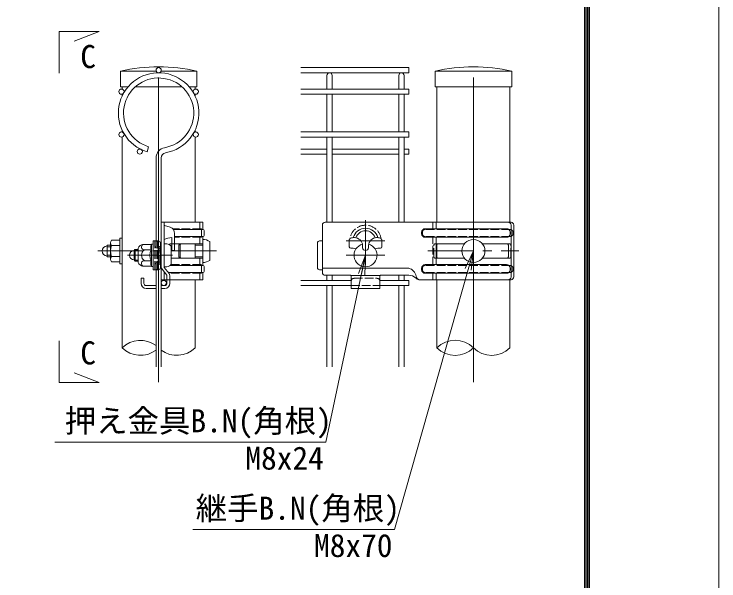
# Model space of a CAD drawing. Units: millimetres, scale not verified. Extents: x -4200 to 4200, y -2970 to 2970.
# Drawn here: x 2730 to 4200, y 500 to 1681 of the extents above; entities that cross this region are included whole.
import ezdxf
from ezdxf.enums import TextEntityAlignment as Align

# ---------------------------------------------------------------- set-up
doc = ezdxf.new("R2010")
doc.units = ezdxf.units.MM
doc.header["$LTSCALE"] = 20
for name, pattern in [('DASHED', [7.5, 6, -1.5]), ('USER1', [50.8, 31.75, -6.35, 6.35, -6.35]), ('USER3', [0.375, 0.225, -0.15])]:
    doc.linetypes.add(name, pattern=pattern)
for name, color, linetype, lineweight in [('0-3_D-STR1', 1, 'Continuous', 18), ('0-5_D-BMK', 2, 'USER1', 13), ('0-6_D-STR2', 7, 'Continuous', 9), ('0-7_D-STR-DIM', 7, 'Continuous', 9), ('0-8_0', 7, 'Continuous', 9), ('0-B_D-STR3', 3, 'Continuous', 13), ('0-C_D-STR-TXT', 7, 'Continuous', 9), ('0-F_D-TTL', 7, 'Continuous', 9)]:
    doc.layers.add(name, color=color, linetype=linetype, lineweight=lineweight)
doc.styles.add('ＭＳ ゴシック', font='')
doc.styles.get('ＭＳ ゴシック').set_extended_font_data('MS Gothic')

# ---------------------------------------------------------------- blocks, each defined once
blk = doc.blocks.new('U42')
at = {"layer": '0-5_D-BMK'}
for p, q in [((-1500, -195.8), (-1500, 426)), ((0, 459.4), (0, -459.4)), ((-1229.5, 140), (-1770.5, 140)), ((-632, 0), (632, 0)), ((-1229.5, -60), (-1770.5, -60))]:
    blk.add_line(p, q, dxfattribs=at)
at = {"layer": '0-B_D-STR3'}
for p, q in [((-2060, 400), (522.4, 400)), ((-517.5, 400), (-517.5, 310)), ((-2100, 360), (-2100, -297.3)), ((460.5, 310), (-670.1, 310)), ((522.4, -360), (522.4, 360)), ((561.1, -360), (561.1, 360)), ((-720, 260), (-720, 240)), ((510.5, 260), (510.5, 240)), ((-2169, 110), (-2169, -230)), ((-2139, 140), (-2100, 140)), ((-1726, 58), (-1726, 160)), ((-1274, 58), (-1274, 160)), ((460.5, 190), (-670.1, 190)), ((-517.5, -190), (-517.5, 190)), ((-490.1, 100), (-124.9, 100)), ((124.9, 100), (465.6, 100)), ((-1706, 38), (-1670, 38)), ((-1540, 46), (-1540, 55.4)), ((-1460, 46), (-1460, 55.4)), ((-1294, 38), (-1330, 38)), ((-510.1, -80), (-510.1, 80)), ((485.6, -80), (485.6, 80)), ((460.5, -190), (-670.1, -190)), ((-490.1, -100), (-124.9, -100)), ((124.9, -100), (465.6, -100)), ((-2100, -260), (-2139, -260)), ((-900, -239.3), (-2100, -239.3)), ((-720, -260), (-720, -240)), ((510.5, -260), (510.5, -240)), ((-1710, -337.3), (-2060, -337.3)), ((-1700, -340), (-1300, -340)), ((-1700, -416.4), (-1700, -347.3)), ((-1300, -416.4), (-1300, -347.3)), ((-1290, -337.3), (-900, -337.3)), ((460.5, -310), (-670.1, -310)), ((-517.5, -400), (-517.5, -310)), ((-1700, -520), (-1700, -416.4)), ((-1300, -416.4), (-1300, -520)), ((-752.3, -400), (522.4, -400)), ((-1700, -520), (-1300, -520))]:
    blk.add_line(p, q, dxfattribs=at)
at = {"layer": '0-B_D-STR3', "linetype": 'DASHED'}
for p, q in [((-563.5, 400), (-563.5, 300)), ((509.5, 300), (-670.1, 300)), ((-710, 260), (-710, 240)), ((509.5, 200), (-670.1, 200)), ((-563.5, -200), (-563.5, 200)), ((549.5, 240), (549.5, 260)), ((-529.5, 100), (-517.5, 100)), ((465.6, 100), (501.8, 100)), ((-549.5, -80), (-549.5, 80)), ((521.8, -80), (521.8, 80)), ((-529.5, -100), (-517.5, -100)), ((465.6, -100), (501.8, -100)), ((-710, -260), (-710, -240)), ((509.5, -200), (-670.1, -200)), ((549.5, -240), (549.5, -260)), ((-1660, -380), (-1340, -380)), ((509.5, -300), (-670.1, -300)), ((-563.5, -400), (-563.5, -300)), ((-1700, -480), (-1300, -480))]:
    blk.add_line(p, q, dxfattribs=at)
at = {"layer": '0-B_D-STR3'}
for points in [[(-517.5, 100), (-490.1, 100), (-487.8, 100)], [(-517.5, -100), (-490.1, -100), (-487.8, -100)]]:
    blk.add_lwpolyline(points, dxfattribs=at)
blk.add_circle((0, 0), 160, dxfattribs=at)
for centre, radius, start, end in [((-2060, 360), 40, 90, 180), ((482.4, 360), 40, 0, 90), ((521.1, 360), 40, 0, 88.20323), ((-1500, 140), 176, 90, 164.83919), ((-1500, 140), 176, 15.16081, 90), ((-670, 260), 50, 90.13848, 180), ((460.5, 260), 50, 0, 90), ((-1500, 140), 140, 90, 161.88318), ((-1500, 140), 140, 18.11682, 90), ((-670, 240), 50, 180, 269.92922), ((460.5, 240), 50, 270, 0), ((-2139, 110), 30, 90, 180), ((-1735.1, 177.8), 20, 297.00649, 344.38101), ((-1659.5, 66.5), 120, 94.96654, 117.99904), ((-1659.5, 66.5), 120, 77.27818, 94.96654), ((-1659.5, 66.5), 120, 354.69271, 77.27818), ((-1340.5, 66.5), 120, 102.72182, 185.30729), ((-1340.5, 66.5), 120, 85.03346, 102.72182), ((-1340.5, 66.5), 120, 62.00096, 85.03346), ((-1264.9, 177.8), 20, 195.61899, 242.99351), ((-490.1, 80), 20, 90, 180), ((465.6, 80), 20, 0, 90), ((-1706, 58), 20, 180, 270), ((-1670, -32), 70, 58.7873, 90), ((-1500, -60), 160, 105.48902, 74.51098), ((-1500, 46), 40, 180, 270), ((-1500, 46), 40, 270, 0), ((-1330, -32), 70, 90, 121.2127), ((-1294, 58), 20, 270, 0), ((-490.1, -80), 20, 180, 270), ((465.6, -80), 20, 270, 0), ((-670, -240), 50, 90.07078, 180), ((460.5, -240), 50, 0, 90), ((-2139, -230), 30, 180, 270), ((-934.3, -375), 140, 9.51023, 75.82145), ((-670, -260), 50, 180, 269.86152), ((460.5, -260), 50, 270, 0), ((-2060, -297.3), 40, 180, 270), ((-1710, -347.3), 10, 0, 90), ((-1290, -347.3), 10, 90, 180), ((-900.1, -477.3), 140, 47.19871, 89.95462), ((-737, -301.2), 100, 227.19871, 261.22936), ((-737, -342), 60, 189.51019, 255.27781), ((482.4, -360), 40, 270, 0), ((521.1, -360), 40, 271.79677, 0)]:
    blk.add_arc(centre, radius, start, end, dxfattribs=at)
at = {"layer": '0-B_D-STR3', "linetype": 'DASHED'}
for centre, radius, start, end in [((-1500, 140), 218.2, 90, 171.45333), ((-1500, 140), 218.2, 8.54667, 90), ((-670, 260), 40, 90.15483, 180), ((509.5, 260), 40, 0, 90), ((-670, 240), 40, 180, 269.92087), ((509.5, 240), 40, 270, 0), ((-529.5, 80), 20, 90, 180), ((501.8, 80), 20, 0, 90), ((-529.5, -80), 20, 180, 270), ((501.8, -80), 20, 270, 0), ((-670, -240), 40, 90.07913, 180), ((-670, -260), 40, 180, 269.84517), ((509.5, -240), 40, 0, 90), ((509.5, -260), 40, 270, 0), ((-1660, -420), 40, 90, 180), ((-1340, -420), 40, 0, 90)]:
    blk.add_arc(centre, radius, start, end, dxfattribs=at)
blk = doc.blocks.new('U45')
at = {"layer": '0-5_D-BMK'}
for p, q in [((-1461.1, 0), (233.1, 0)), ((-1045.4, -60), (-419.6, -60))]:
    blk.add_line(p, q, dxfattribs=at)
at = {"layer": '0-B_D-STR3'}
for p, q in [((-578, 400), (-578, -400)), ((-578, 400), (0, 400)), ((-538, 400), (-538, -222.5)), ((0, 400), (0, 300)), ((-453.1, 329.4), (-531.2, 355.9)), ((6, 300), (-407.5, 300)), ((-392, 244.2), (-392, 6)), ((6, 200), (-392, 200)), ((0, 200), (0, 100)), ((20, 214), (20, 286)), ((-1284, 115.6), (-1284, -115.3)), ((-1154, 150), (-1270, 150)), ((-1154, 180), (-1122, 180)), ((-1154, 150), (-1154, -150)), ((-1122, 180), (-1122, -180)), ((-618, 140), (-690, 140)), ((-690, -260), (-690, 140)), ((-622.2, -230), (-622.2, 110)), ((-588, -230), (-588, 110)), ((-518, 100), (-538, 100)), ((-538, -220), (-538, 100)), ((-441.1, 100), (-432, 100)), ((-432, 186), (-432, 6)), ((-392, 100), (-294.7, 100)), ((-294.7, 100), (0, 100)), ((0, 160), (0, -160)), ((96, 130), (96, -130)), ((-1284, 80), (-1330, 80)), ((-1330, 80), (-1330, -80)), ((-1284, 58.4), (-1330, 58.4)), ((-1154, 75), (-1270, 75)), ((-953, 5), (-953, -125)), ((-898, 7.5), (-952.2, 7.5)), ((-898, 20), (-942.4, 20)), ((-942, -140), (-942, 20)), ((-898, 40), (-898, -160)), ((-814.7, 90), (-832, 90)), ((-712, 90), (-814.7, 90)), ((-812, 14.7), (-717.9, 14.7)), ((-712, 90), (-711.8, 90.6)), ((-712, 90), (-712, 89)), ((-690, 95), (-706, 95)), ((-442, -181.7), (-442, 61.7)), ((-392, 6), (-432, 6)), ((-331.6, 80), (-331.6, -80)), ((-314.7, 80), (-314.7, -80)), ((-106, 80.6), (0, 80.6)), ((-1284, -58.4), (-1330, -58.4)), ((-1284, -80), (-1330, -80)), ((-1154, -75), (-1270, -75)), ((-106, -79.4), (0, -79.4)), ((-1154, -150), (-1270, -150)), ((-898, -127.5), (-952.2, -127.5)), ((-898, -140), (-942.4, -140)), ((-812, -134.7), (-718, -134.7)), ((-441.1, -100), (-294.7, -100)), ((-294.7, -100), (0, -100)), ((0, -200), (0, -100)), ((-814.7, -210), (-832, -210)), ((-712, -210), (-814.7, -210)), ((-712, -210), (-712, -209)), ((-712, -210), (-711.8, -210.6)), ((-690, -215), (-706, -215)), ((-618, -260), (-690, -260)), ((-567, -253.7), (-500.2, -337.3)), ((-518, -220), (-538, -220)), ((-535.8, -228.7), (-469, -312.3)), ((6, -200), (-452.6, -200)), ((20, -214), (20, -286)), ((-818, -380), (-858, -380)), ((-858, -450), (-858, -380)), ((-818, -450), (-818, -380)), ((-498, -343.5), (-498, -450)), ((6, -300), (-478.8, -300)), ((-458, -450), (-458, -343.5)), ((0, -400), (0, -300)), ((-650, -480), (-788, -480)), ((-498, -400), (-578, -400)), ((-528, -480), (-578, -480)), ((-458, -400), (0, -400)), ((-59, -400), (-458, -400)), ((-650, -520), (-788, -520)), ((-528, -520), (-578, -520))]:
    blk.add_line(p, q, dxfattribs=at)
at = {"layer": '0-B_D-STR3', "linetype": 'USER3'}
blk.add_line((-541, 400), (-540.8, 400), dxfattribs=at)
at = {"layer": '0-B_D-STR3', "linetype": 'DASHED'}
for p, q in [((-40, 310), (-40, 400)), ((-407.7, 310), (-420.6, 310)), ((-25, 310), (-420.6, 310)), ((-411.4, 300), (-407.5, 300)), ((-20, 305), (-20, 300)), ((-20, 300), (-20, 200)), ((-20, 195), (-20, 200)), ((-668, -260), (-668, 140)), ((-650, -260), (-650, 140)), ((-628, -260), (-628, 140)), ((-448.1, 100), (-441.1, 100)), ((-392, 100), (-432, 100)), ((-25, 190), (-392, 190)), ((-40, 100), (-40, 190)), ((-598, 30), (-644.5, 42.9)), ((-598, 63.2), (-620.7, 69.5)), ((-598, -183.2), (-598, 63.2)), ((-598, -150), (-644.5, -162.9)), ((-598, -183.2), (-620.7, -189.5)), ((-25, -190), (-443.8, -190)), ((-442, -100), (-441.1, -100)), ((-407.7, -190), (-418, -190)), ((-40, -100), (-40, -190)), ((-20, -195), (-20, -200)), ((-538, -290), (-538, -400)), ((-20, -300), (-20, -200)), ((-25, -310), (-470.8, -310)), ((-40, -310), (-40, -400)), ((-20, -305), (-20, -300)), ((-458, -400), (-498, -400))]:
    blk.add_line(p, q, dxfattribs=at)
at = {"layer": '0-B_D-STR3'}
for points in [[(-1154, 180), (-1154, -180), (-1122, -180)], [(-712, -209), (-712, -134.7), (-712, 90)]]:
    blk.add_lwpolyline(points, dxfattribs=at)
for centre, radius, start, end in [((-528, 365.4), 10, 180, 251.24135), ((-482, 244.2), 90, 0, 71.24135), ((6, 286), 14, 0, 90), ((6, 214), 14, 270, 0), ((-1227.1, 112.5), 57, 138.83491, 221.16509), ((-652.2, 110), 30, 0, 90), ((-618, 110), 30, 0, 90), ((-429.3, -54), 240, 90.65276, 116.94013), ((-510.4, 8), 92.3, 47.99938, 94.71768), ((-441.1, 80), 20, 90, 163.89245), ((-311.6, 80), 20, 90, 180), ((-294.7, 80), 20, 90, 180), ((1.7, -3.1), 163.1, 54.68767, 90.60428), ((-1330, 0), 70, 90, 270), ((-1076.1, 0), 207.9, 158.85295, 201.14705), ((-953, -60), 65, 90, 270), ((-742, -57.3), 220, 160.92806, 163.55739), ((-942.4, 12), 8, 90, 160.92807), ((-823.3, 10), 80.5, 96.16771, 158.10978), ((-811.8, 55.1), 40.4, 119.96321, 269.74822), ((-761.7, -60), 90, 123.95198, 236.04802), ((-576.4, -60.1), 160, 152.15278, 207.78006), ((-644.7, 46.8), 80, 147.3069, 203.56949), ((-706, 89), 6, 90, 165), ((-462, 61.7), 20, 0, 47.99938), ((-1227.1, -112.5), 57, 138.86505, 221.13495), ((-311.6, -80), 20, 180, 270), ((-294.7, -80), 20, 180, 270), ((-742, -62.7), 220, 196.44261, 199.07194), ((-942.4, -132), 8, 199.07193, 270), ((-823.3, -130), 80.5, 201.89022, 263.83229), ((-811.7, -175.1), 40.4, 90.38667, 239.88097), ((-644.7, -166.7), 80, 156.38089, 212.76204), ((-462, -181.7), 20, 312.00062, 0), ((-441.1, -80), 20, 267.4332, 270), ((1.7, 3.1), 163.1, 269.39572, 305.31233), ((-706, -209), 6, 195, 270), ((-652.2, -230), 30, 270, 0), ((-618, -230), 30, 270, 360), ((-528, -222.5), 50, 180, 218.65981), ((-528, -222.5), 10, 180, 218.65981), ((-510.4, -128), 92.3, 265.28232, 312.00062), ((6, -214), 14, 0, 90), ((6, -286), 14, 270, 0), ((-508, -343.5), 10, 0, 38.65981), ((-508, -343.5), 50, 0, 38.65981), ((-788, -450), 70, 180, 270), ((-788, -450), 30, 180, 270), ((-528, -450), 70, 270, 0), ((-528, -450), 30, 270, 0)]:
    blk.add_arc(centre, radius, start, end, dxfattribs=at)
at = {"layer": '0-B_D-STR3', "linetype": 'DASHED'}
for centre, radius, start, end in [((-25, 305), 5, 0, 90), ((-448.1, 80), 20, 90, 153.54341), ((-25, 195), 5, 270, 0), ((-636, 73.7), 32, 180, 254.50884), ((-618, 79.1), 10, 180, 254.50884), ((-636, -193.7), 32, 105.49116, 180), ((-618, -199.1), 10, 105.49116, 180), ((-25, -195), 5, 0, 90), ((-25, -305), 5, 270, 0)]:
    blk.add_arc(centre, radius, start, end, dxfattribs=at)
blk = doc.blocks.new('_Open')
at = {"layer": '0-8_0'}
blk.add_line((-20, 3.33), (0, 0), dxfattribs=at)
blk.add_lwpolyline([(-20, -3.33), (0, 0), (-20, 0)], dxfattribs=at)

msp = doc.modelspace()

# ---------------------------------------------------------------- linework, layer by layer
at = {"layer": '0-3_D-STR1'}
for p, q in [((2951.92, 1562.75), (3026.63, 1562.75)), ((2951.92, 1529.75), (2951.92, 1562.75)), ((3036.81, 1562.75), (3111.52, 1562.75)), ((3111.52, 1562.75), (3111.52, 1529.75)), ((3608.34, 1562.75), (3767.94, 1562.75)), ((3608.34, 1529.75), (3608.34, 1562.75)), ((3767.94, 1562.75), (3767.94, 1529.75)), ((2951.92, 1529.75), (2967.88, 1529.75)), ((2955.52, 1525.11), (2955.52, 1529.75)), ((2982.96, 1529.75), (3080.47, 1529.75)), ((3095.55, 1529.75), (3111.52, 1529.75)), ((3107.92, 1529.75), (3107.92, 1525.11)), ((3608.34, 1529.75), (3767.94, 1529.75)), ((3611.94, 1247.75), (3611.94, 1529.75)), ((3764.34, 1529.75), (3764.34, 1247.75)), ((2955.52, 1510.5), (2955.52, 1514.59)), ((3107.92, 1514.59), (3107.92, 1510.5)), ((2955.52, 1435.71), (2955.52, 1439.8)), ((3107.92, 1439.8), (3107.92, 1435.71)), ((2955.52, 985.85), (2955.52, 1425.19)), ((3107.92, 1425.19), (3107.92, 1247.75)), ((3107.92, 1202.75), (3107.92, 1172.75)), ((3107.92, 1127.75), (3107.92, 985.85)), ((3611.94, 985.85), (3611.94, 1127.75)), ((3764.34, 1127.75), (3764.34, 985.85))]:
    msp.add_line(p, q, dxfattribs=at)
for centre in [(3031.72, 1213.47), (3688.14, 1213.47)]:
    msp.add_arc(centre, 358.28, 77.13052, 102.86948, dxfattribs=at)
at = {"layer": '0-5_D-BMK'}
for p, q in [((3031.72, 914.17), (3031.72, 1598.75)), ((3688.14, 914.17), (3688.14, 1598.75))]:
    msp.add_line(p, q, dxfattribs=at)
at = {"layer": '0-6_D-STR2'}
for p, q in [((3328.14, 1569.95), (3553.14, 1569.95)), ((3328.14, 1559.15), (3553.14, 1559.15)), ((3553.14, 1569.95), (3553.14, 1559.15)), ((3382.74, 1525.25), (3382.74, 1553.75)), ((3393.54, 1525.25), (3393.54, 1553.75)), ((3532.74, 1525.25), (3532.74, 1553.75)), ((3543.54, 1525.25), (3543.54, 1553.75)), ((3328.14, 1525.25), (3553.14, 1525.25)), ((3328.14, 1514.45), (3553.14, 1514.45)), ((3382.74, 1435.85), (3382.74, 1514.45)), ((3393.54, 1435.85), (3393.54, 1514.45)), ((3532.74, 1435.85), (3532.74, 1514.45)), ((3543.54, 1435.85), (3543.54, 1514.45)), ((3553.14, 1525.25), (3553.14, 1514.45)), ((3328.14, 1435.85), (3553.14, 1435.85)), ((3553.14, 1435.85), (3553.14, 1425.05)), ((3328.14, 1425.05), (3553.14, 1425.05)), ((3382.74, 1247.75), (3382.74, 1425.05)), ((3393.54, 1247.75), (3393.54, 1425.05)), ((3532.74, 1247.75), (3532.74, 1425.05)), ((3543.54, 1247.75), (3543.54, 1425.05)), ((3010.8, 1405), (3007.71, 1394.66)), ((3328.14, 1400.28), (3382.74, 1400.28)), ((3393.54, 1400.28), (3532.74, 1400.28)), ((3543.54, 1400.28), (3553.14, 1400.28)), ((3553.14, 1400.28), (3553.14, 1389.48)), ((3026.32, 1208.75), (3026.32, 1381.75)), ((3037.12, 946.25), (3037.12, 1381.75)), ((3328.14, 1389.48), (3382.74, 1389.48)), ((3393.54, 1389.48), (3532.74, 1389.48)), ((3543.54, 1389.48), (3553.14, 1389.48)), ((3026.32, 946.25), (3026.32, 1148.75)), ((3382.74, 1126.55), (3382.74, 1137.16)), ((3393.54, 1126.55), (3393.54, 1137.16)), ((3532.74, 1126.55), (3532.74, 1137.16)), ((3543.54, 1126.55), (3543.54, 1137.16)), ((3433.14, 1126.55), (3328.14, 1126.55)), ((3553.14, 1126.55), (3493.14, 1126.55)), ((3553.14, 1126.55), (3553.14, 1115.75)), ((3433.14, 1115.75), (3328.14, 1115.75)), ((3382.74, 946.25), (3382.74, 1115.75)), ((3393.54, 946.25), (3393.54, 1115.75)), ((3553.14, 1115.75), (3493.14, 1115.75)), ((3532.74, 946.25), (3532.74, 1115.75)), ((3543.54, 946.25), (3543.54, 1115.75))]:
    msp.add_line(p, q, dxfattribs=at)
for centre in [(3031.72, 1564.55), (2954.29, 1519.85), (3109.14, 1519.85), (2954.29, 1430.45), (3109.14, 1430.45), (2992.36, 1394.88), (3042.52, 1121.15)]:
    msp.add_circle(centre, 5.4, dxfattribs=at)
for centre, radius, start, end in [((3031.72, 1475.15), 84, 279.83934, 253.39579), ((3388.14, 1553.75), 5.4, 0, 180), ((3538.14, 1553.75), 5.4, 0, 180), ((3031.72, 1475.15), 73.2, 279.83934, 253.39579), ((3047.92, 1381.75), 21.6, 99.83934, 180), ((3047.92, 1381.75), 10.8, 99.83934, 180)]:
    msp.add_arc(centre, radius, start, end, dxfattribs=at)
at = {"layer": '0-7_D-STR-DIM'}
for centre, start, end in [((2993.62, 947.51), 52.7739, 134.81854), ((3650.04, 947.51), 45.18146, 134.81854), ((2993.62, 1024.19), 225.18146, 307.2261), ((3069.82, 1024.19), 232.7739, 314.81854), ((3650.04, 1024.19), 225.18146, 314.81854), ((3726.24, 1024.19), 225.18146, 314.81854)]:
    msp.add_arc(centre, 54.05, start, end, dxfattribs=at)
at = {"layer": '0-C_D-STR-TXT'}
for p, q in [((2907.68, 1644.91), (2855.28, 1625.09)), ((2907.68, 913.88), (2855.28, 933.69))]:
    msp.add_line(p, q, dxfattribs=at)
for points in [[(2907.68, 1644.91), (2824.13, 1644.91), (2824.13, 1558.59)], [(2815.16, 789.39), (3380.57, 789.39), (3462.72, 1176.8)], [(3102.74, 607.16), (3523.79, 607.16), (3687.59, 1185.83)], [(2907.68, 913.88), (2824.13, 913.88), (2824.13, 1000.19)]]:
    msp.add_lwpolyline(points, dxfattribs=at)
at = {"layer": '0-F_D-TTL', "color": 2, "lineweight": 18}
msp.add_lwpolyline([(-4200, 2970), (4200, 2970), (4200, -2970), (-4200, -2970)], close=True, dxfattribs=at)
at = {"layer": '0-F_D-TTL'}
for points in [[(-3930, 2750), (3930, 2750), (3930, -2750), (-3930, -2750)], [(-3927.5, 2747.5), (3927.5, 2747.5), (3927.5, -2747.5), (-3927.5, -2747.5)], [(-3925, 2745), (3925, 2745), (3925, -2745), (-3925, -2745)], [(-3922.5, 2742.5), (3922.5, 2742.5), (3922.5, -2742.5), (-3922.5, -2742.5)], [(-3920, 2740), (3920, 2740), (3920, -2740), (-3920, -2740)]]:
    msp.add_lwpolyline(points, close=True, dxfattribs=at)

# ---------------------------------------------------------------- block references
at = {"layer": '0-7_D-STR-DIM', "xscale": 0.15, "yscale": 0.15}
for name, p in [('U42', (3688.14, 1187.75)), ('U45', (3123.82, 1187.75))]:
    msp.add_blockref(name, p, dxfattribs=at)
at = {"layer": '0-C_D-STR-TXT', "xscale": 2, "yscale": 2}
for p, rotation in [((3463.14, 1178.75), 78.0273), ((3688.14, 1187.75), 74.19539)]:
    msp.add_blockref('_Open', p, dxfattribs=dict(at, rotation=rotation))

# ---------------------------------------------------------------- texts
at = {"layer": '0-C_D-STR-TXT', "style": 'ＭＳ ゴシック'}
for s, p in [('C', (2868.32, 1554.52)), ('C', (2868.32, 936.92)), ('押え金具B.N(角根)', (2835.74, 795.4)), ('M8x24', (3212.58, 717.67)), ('継手B.N(角根)', (3108.91, 613.17)), ('M8x70', (3355.81, 535.44))]:
    msp.add_text(s, height=48.09, dxfattribs=at).set_placement(p, align=Align.BOTTOM_LEFT)

doc.saveas('drawing.dxf')
